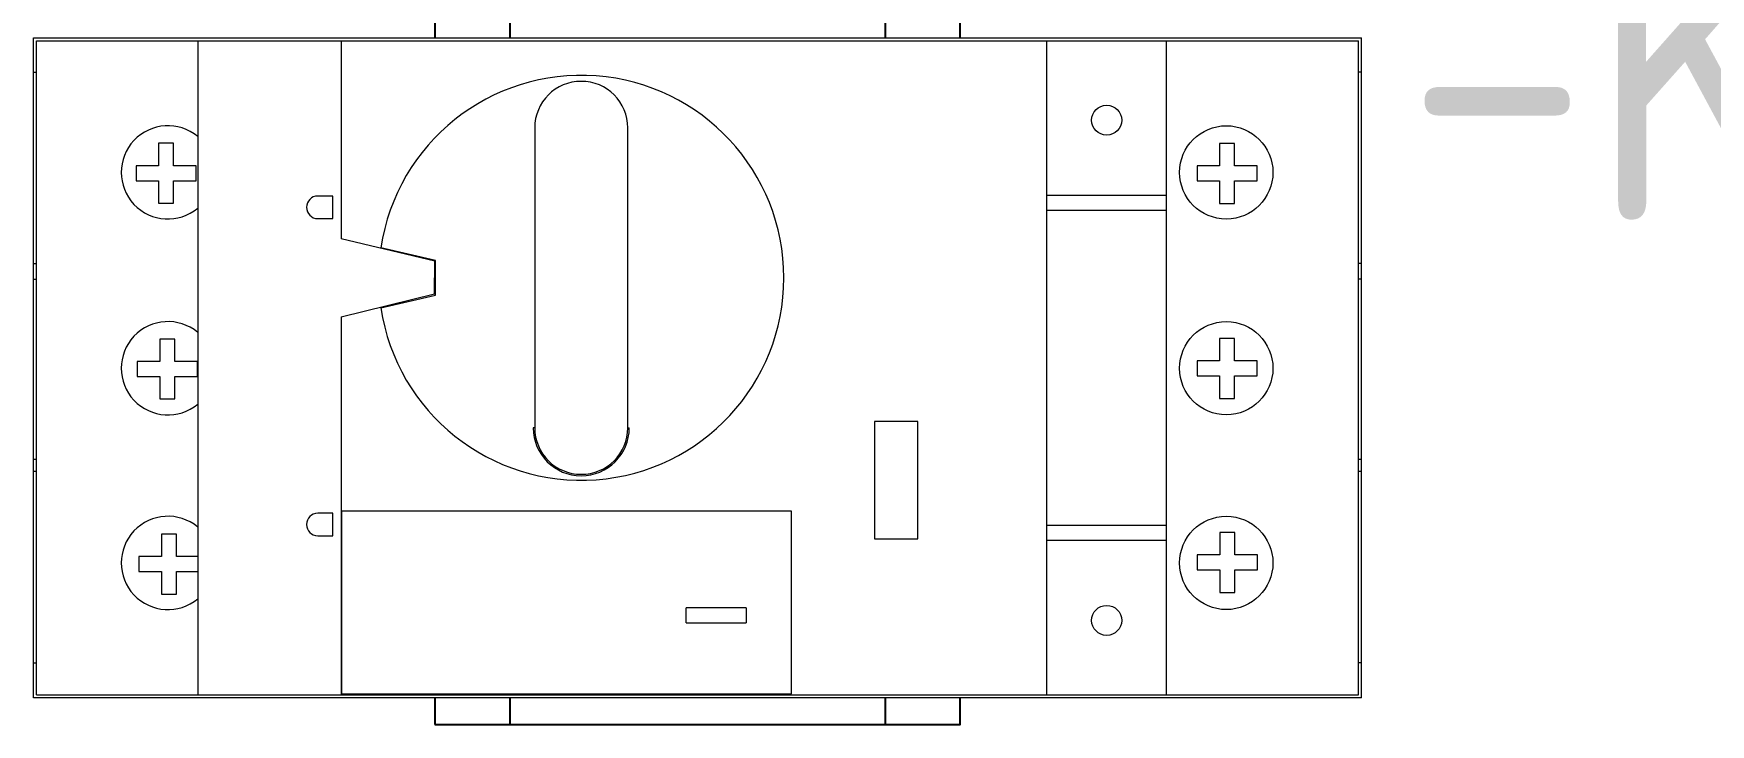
# Model space of a CAD drawing. Header units: millimetres. Extents: x 0 to 69574, y -5 to 41746.
# Drawn here: x 39174.9 to 39286.7, y 15959.4 to 16005.5 of the extents above; entities that cross this region are included whole.
import ezdxf
from ezdxf.enums import TextEntityAlignment as Align

# ---------------------------------------------------------------- set-up
doc = ezdxf.new("R2010")
doc.units = ezdxf.units.MM
doc.set_wipeout_variables(frame=1)
doc.layers.add('000-PI-Oprema', color=30, linetype='Continuous', lineweight=5)
doc.layers.add('000-PI_TEXT', color=7, linetype='Continuous')
doc.layers.add('004-PI-DIN Šina', color=3, linetype='Continuous')
doc.styles.add('PI0', font='isocpeur.ttf', dxfattribs={"width": 0.9})

# ---------------------------------------------------------------- blocks, each defined once
blk = doc.blocks.new('*U581')
at = {"layer": '004-PI-DIN Šina'}
blk.add_lwpolyline([(220, -17.5), (220, 17.5), (0, 17.5), (0, -17.5)], close=True, dxfattribs=at)
for points in [[(0, 12.5), (220, 12.5)], [(0, -12.5), (220, -12.5)]]:
    blk.add_lwpolyline(points, dxfattribs=at)
blk = doc.blocks.new('GV2P04')
at = {"ltscale": 0.25}
blk.add_wipeout([(44692.17, 32178.55), (44736.17, 32178.55), (44736.17, 32090.05), (44692.17, 32090.05)], dxfattribs=at).dxf.layer = '000-PI-Oprema'
at = {"layer": '000-PI-Oprema'}
for p, q in [((44692.17, 32090.05), (44692.17, 32178.55)), ((44692.17, 32178.55), (44736.17, 32178.55)), ((44692.37, 32178.35), (44692.37, 32090.25)), ((44692.37, 32178.35), (44735.97, 32178.35)), ((44694.5, 32178.55), (44694.5, 32178.35)), ((44707.26, 32178.35), (44707.26, 32178.55)), ((44708.08, 32178.55), (44708.08, 32178.35)), ((44720.09, 32178.55), (44720.09, 32178.35)), ((44721.12, 32178.55), (44721.12, 32178.35)), ((44733.89, 32178.55), (44733.89, 32178.35)), ((44735.97, 32178.35), (44735.97, 32090.25)), ((44736.17, 32178.55), (44736.17, 32090.05)), ((44700.58, 32171.52), (44700.58, 32170.02)), ((44701.58, 32171.52), (44700.58, 32171.52)), ((44701.58, 32170.02), (44701.58, 32171.52)), ((44713.59, 32171.63), (44713.59, 32170.13)), ((44714.59, 32171.63), (44713.59, 32171.63)), ((44714.59, 32170.13), (44714.59, 32171.63)), ((44726.64, 32171.71), (44726.64, 32170.21)), ((44727.64, 32171.71), (44726.64, 32171.71)), ((44727.64, 32170.21), (44727.64, 32171.71)), ((44699.08, 32170.02), (44699.08, 32169.02)), ((44700.58, 32170.02), (44699.08, 32170.02)), ((44703.08, 32170.02), (44701.58, 32170.02)), ((44703.08, 32169.02), (44703.08, 32170.02)), ((44712.09, 32170.13), (44712.09, 32169.13)), ((44713.59, 32170.13), (44712.09, 32170.13)), ((44716.09, 32170.13), (44714.59, 32170.13)), ((44716.09, 32169.13), (44716.09, 32170.13)), ((44725.14, 32170.21), (44725.14, 32169.21)), ((44726.64, 32170.21), (44725.14, 32170.21)), ((44725.14, 32169.21), (44726.64, 32169.21)), ((44726.64, 32169.21), (44726.64, 32167.71)), ((44729.14, 32170.21), (44727.64, 32170.21)), ((44727.64, 32167.71), (44727.64, 32169.21)), ((44727.64, 32169.21), (44729.14, 32169.21)), ((44729.14, 32169.21), (44729.14, 32170.21)), ((44699.08, 32169.02), (44700.58, 32169.02)), ((44700.58, 32169.02), (44700.58, 32167.6)), ((44701.58, 32167.6), (44701.58, 32169.02)), ((44701.58, 32169.02), (44703.08, 32169.02)), ((44712.09, 32169.13), (44713.59, 32169.13)), ((44713.59, 32169.13), (44713.59, 32167.63)), ((44714.59, 32167.63), (44714.59, 32169.13)), ((44714.59, 32169.13), (44716.09, 32169.13)), ((44735.97, 32167.6), (44692.37, 32167.6)), ((44713.59, 32167.63), (44714.59, 32167.63)), ((44726.64, 32167.71), (44727.64, 32167.71)), ((44702.97, 32159.61), (44702.97, 32158.61)), ((44704.47, 32158.61), (44704.47, 32159.61)), ((44724.12, 32159.61), (44724.12, 32158.61)), ((44725.62, 32158.61), (44725.62, 32159.61)), ((44717.57, 32158.05), (44692.37, 32158.05)), ((44702.97, 32158.61), (44704.47, 32158.61)), ((44717.57, 32158.05), (44719.1, 32151.82)), ((44721.29, 32151.81), (44722.76, 32158.05)), ((44735.97, 32158.05), (44722.76, 32158.05)), ((44724.12, 32158.61), (44725.62, 32158.61)), ((44692.44, 32158), (44692.44, 32128.05)), ((44692.44, 32158), (44704.62, 32158)), ((44704.62, 32128.05), (44704.62, 32158)), ((44718.17, 32155.4), (44719.02, 32151.77)), ((44721.33, 32151.77), (44722.17, 32155.4)), ((44719.02, 32151.77), (44721.33, 32151.77)), ((44719.1, 32151.82), (44721.29, 32151.81)), ((44710.17, 32145.15), (44710.17, 32145.25)), ((44730.17, 32145.15), (44710.17, 32145.15)), ((44710.17, 32138.95), (44710.17, 32138.85)), ((44710.17, 32138.95), (44730.17, 32138.95)), ((44697.17, 32135.05), (44697.17, 32131.05)), ((44697.17, 32135.05), (44698.17, 32135.05)), ((44698.17, 32131.05), (44698.17, 32135.05)), ((44698.17, 32131.05), (44697.17, 32131.05)), ((44692.44, 32128.05), (44704.62, 32128.05)), ((44702.77, 32122.52), (44702.77, 32119.62)), ((44710.6, 32122.52), (44702.77, 32122.52)), ((44710.6, 32119.62), (44710.6, 32122.52)), ((44702.77, 32119.62), (44710.6, 32119.62)), ((44735.97, 32111.05), (44692.37, 32111.05)), ((44702.67, 32111.05), (44702.67, 32103.05)), ((44703.67, 32111.05), (44703.67, 32103.05)), ((44724.67, 32111.05), (44724.67, 32103.05)), ((44725.67, 32111.05), (44725.67, 32103.05)), ((44692.37, 32103.05), (44735.97, 32103.05)), ((44714.63, 32101.02), (44713.63, 32101.02)), ((44713.63, 32101.02), (44713.63, 32099.52)), ((44714.63, 32099.52), (44714.63, 32101.02)), ((44727.63, 32101.02), (44726.63, 32101.02)), ((44726.63, 32101.02), (44726.63, 32099.52)), ((44727.63, 32099.52), (44727.63, 32101.02)), ((44701.69, 32101), (44700.69, 32101)), ((44700.69, 32101), (44700.69, 32099.5)), ((44701.69, 32099.5), (44701.69, 32101)), ((44700.69, 32099.5), (44699.19, 32099.5)), ((44699.19, 32099.5), (44699.19, 32098.5)), ((44703.19, 32099.5), (44701.69, 32099.5)), ((44703.19, 32098.5), (44703.19, 32099.5)), ((44713.63, 32099.52), (44712.13, 32099.52)), ((44712.13, 32099.52), (44712.13, 32098.52)), ((44716.13, 32099.52), (44714.63, 32099.52)), ((44716.13, 32098.52), (44716.13, 32099.52)), ((44726.63, 32099.52), (44725.13, 32099.52)), ((44725.13, 32099.52), (44725.13, 32098.52)), ((44729.13, 32099.52), (44727.63, 32099.52)), ((44729.13, 32098.52), (44729.13, 32099.52)), ((44699.19, 32098.5), (44700.69, 32098.5)), ((44700.69, 32098.5), (44700.69, 32097)), ((44701.69, 32098.5), (44703.19, 32098.5)), ((44701.69, 32097), (44701.69, 32098.5)), ((44712.13, 32098.52), (44713.63, 32098.52)), ((44713.63, 32098.52), (44713.63, 32097.02)), ((44714.63, 32098.52), (44716.13, 32098.52)), ((44714.63, 32097.02), (44714.63, 32098.52)), ((44725.13, 32098.52), (44726.63, 32098.52)), ((44726.63, 32098.52), (44726.63, 32097.02)), ((44727.63, 32098.52), (44729.13, 32098.52)), ((44727.63, 32097.02), (44727.63, 32098.52)), ((44700.69, 32097), (44701.69, 32097)), ((44713.63, 32097.02), (44714.63, 32097.02)), ((44726.63, 32097.02), (44727.63, 32097.02)), ((44692.17, 32090.05), (44736.17, 32090.05)), ((44692.37, 32090.25), (44735.97, 32090.25)), ((44694.5, 32090.05), (44694.5, 32090.25)), ((44707.26, 32090.05), (44707.26, 32090.25)), ((44708.08, 32090.25), (44708.08, 32090.05)), ((44720.09, 32090.05), (44720.09, 32090.25)), ((44721.12, 32090.05), (44721.12, 32090.25)), ((44733.89, 32090.05), (44733.89, 32090.25))]:
    blk.add_line(p, q, dxfattribs=at)
for centre, radius in [((44697.33, 32107.04), 1), ((44730.68, 32107.04), 1), ((44701.16, 32099.07), 3.11), ((44714.14, 32099.07), 3.11), ((44727.2, 32099.07), 3.11)]:
    blk.add_circle(centre, radius, dxfattribs=at)
for centre, radius, start, end in [((44701.16, 32169.59), 3.11, 320.2533, 219.7467), ((44714.14, 32169.59), 3.11, 320.2533, 219.7467), ((44727.2, 32169.59), 3.11, 320.2533, 219.7467), ((44703.72, 32159.61), 0.75, 0, 180), ((44724.87, 32159.61), 0.75, 0, 180), ((44720.17, 32142.05), 13.5, 98.5196, 81.4804), ((44710.17, 32142.05), 3.2, 90, 270), ((44710.17, 32142.05), 3.1, 90, 270), ((44730.17, 32142.05), 3.1, 270, 90)]:
    blk.add_arc(centre, radius, start, end, dxfattribs=at)

msp = doc.modelspace()

# ---------------------------------------------------------------- block references
at = {"rotation": 270}
msp.add_blockref('*U581', (39219.172, 16179.404), dxfattribs=at)

# ---------------------------------------------------------------- texts
at = {"layer": '000-PI_TEXT', "style": 'PI0', "width": 0.9}
msp.add_text('-KM 427 07', height=20, dxfattribs=at).set_placement((39331.817, 16003.054), align=Align.MIDDLE)

# ---------------------------------------------------------------- next in the draw order: block references
at = {"layer": '000-PI-Oprema', "rotation": 90}
msp.add_blockref('GV2P04', (71353.479, -28730.985), dxfattribs=at)

doc.saveas('drawing.dxf')
